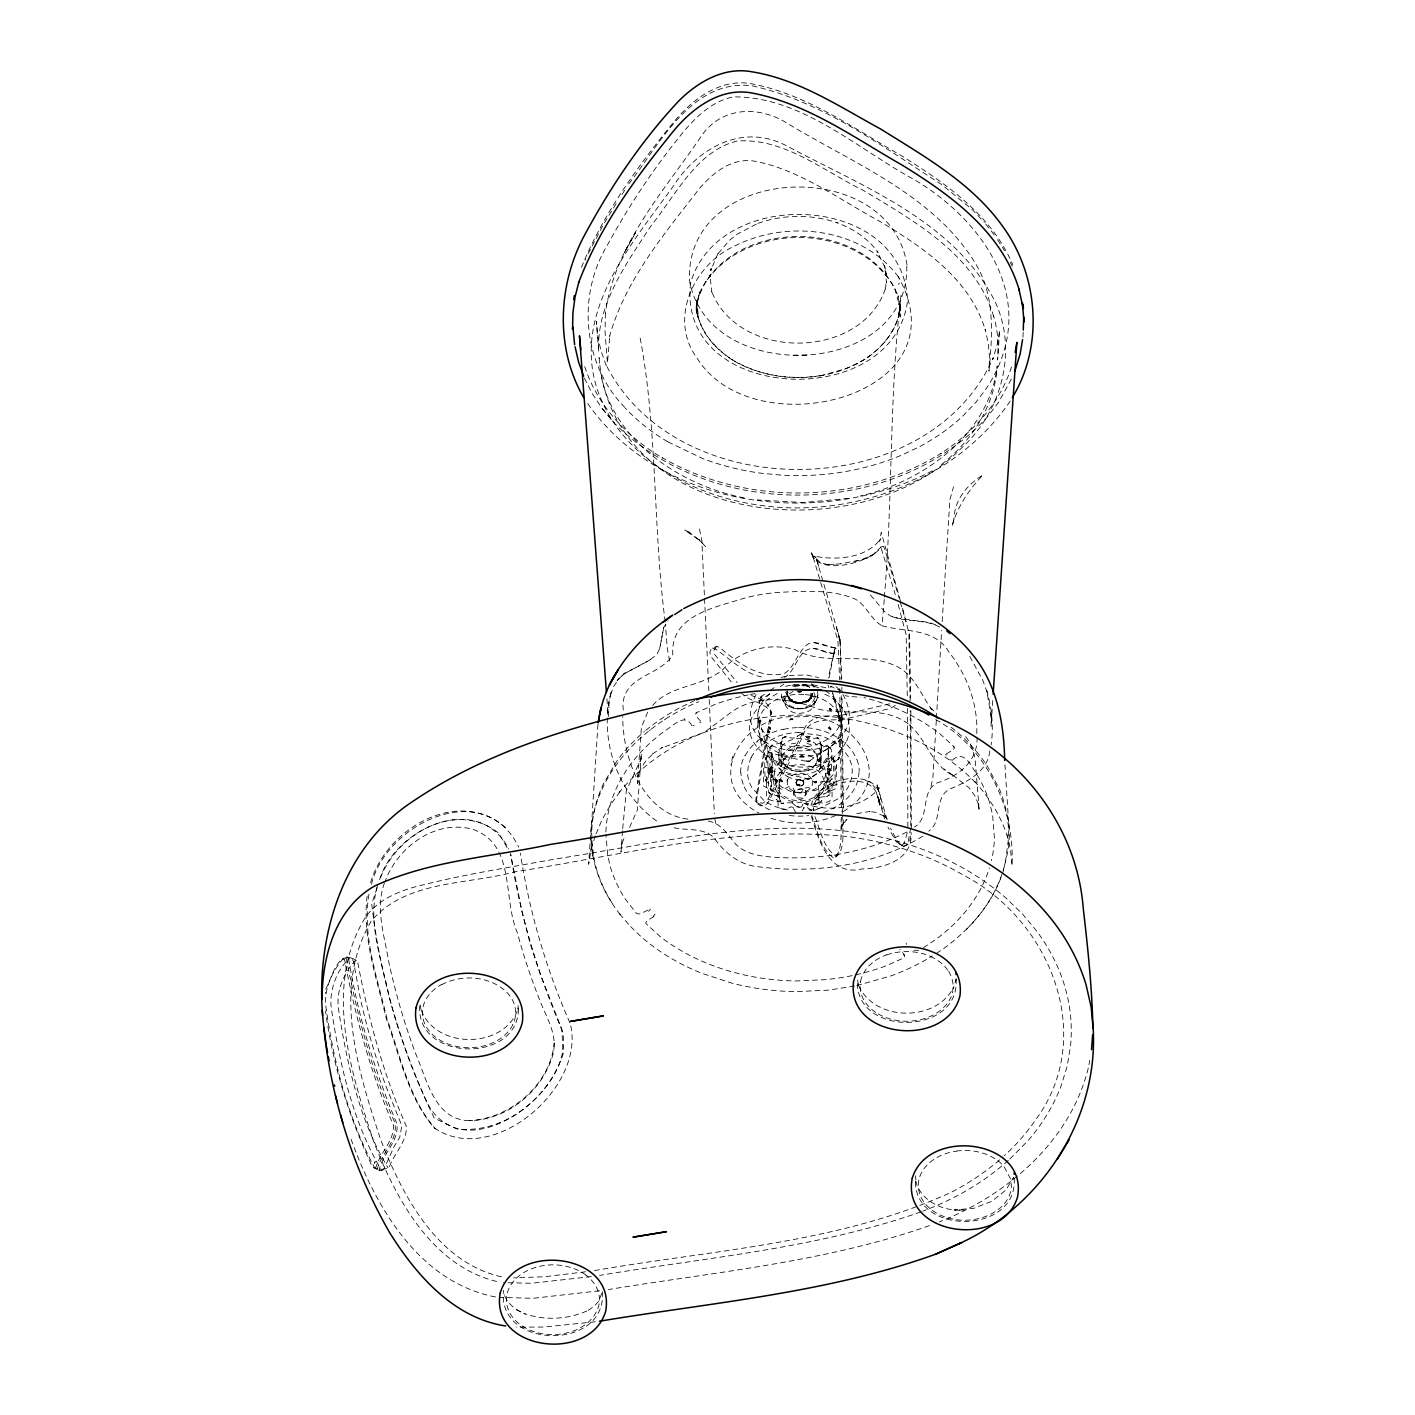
<?xml version="1.0" encoding="UTF-8"?>
<svg xmlns="http://www.w3.org/2000/svg" width="1415" height="1415" viewBox="0 0 1415 1415"><rect width="100%" height="100%" fill="white"/><g stroke="black" fill="none" stroke-linecap="round" stroke-linejoin="round"><path stroke-width="0.75" stroke-dasharray="5 3.75" d="M799.227 784.299L798.29 785.75L796.486 785.113L796.61 783.804L800.112 783.928L799.227 785.643L798.325 784.405L797.37 785.573L796.61 783.804M800.625 756.972L801.562 755.522L803.366 756.176L803.242 757.467L799.74 757.343L800.625 755.645L801.527 756.866L802.482 755.698L803.242 757.467M554.185 1044.075L554.202 1042.908C550.453 1084.509 510.214 1118.911 469.249 1120.627C507.366 1120.238 543.165 1090.54 553.035 1054.087C558.023 1034.347 545.889 1016.695 539.292 999.008C530.731 977.376 523.391 955.249 517.377 932.768C502.626 899.02 515.891 845.233 473.83 829.685C436.474 818.348 397.845 846.648 385.234 881.138M778.904 796.539L768.769 792.807L768.31 773.05L771.423 766.435L771.617 786.174L765.037 780.213L764.666 760.403L766.152 757.29L772.201 753.045L772.272 773.085L769.937 767.018L769.972 747.138L771.387 745.316L773.085 744.768L771.193 746.979L771.387 745.316L781.522 742.68C781.115 730.741 793.284 742.557 797.954 735.871L796.981 736.844M771.281 769.159L770.804 767.496L773.156 767.691L771.281 769.159L770.45 768.168L771.6 768.522L771.476 766.983L772.236 768.027M828.571 772.112L829.049 773.775L826.696 773.563L828.571 772.112L829.402 773.103L828.253 772.749L828.376 774.288L827.616 773.244M829.013 786.386L827.121 788.544L827.421 768.31L829.915 774.27L830.004 793.249L826.767 796.504L829.473 794.77C826.82 798.573 820.063 794.841 817.746 799.457L819.515 797.529L818.33 798.591C818.754 810.547 806.585 798.714 801.898 805.4L802.871 804.428C800.218 813.024 788.774 799.316 793.497 803.472M842.544 813.572L841.253 695.809M841.394 817.251C839.926 830.375 843.676 846.683 835.221 857.738L833.417 857.844C820.187 848.346 817.357 829.844 811.732 815.429M843.411 819.763C841.5 831.507 846.329 848.788 835.646 857.03L836.796 856.446M895.306 705.413L889.929 708.597L842.243 719.669C826.413 720.27 807.541 717.706 802.411 737.374L767.974 802.712L765.002 805.666L760.651 805.825L757.078 803.773L756.424 799.988L768.84 729.415C774.518 710.949 771.21 701.716 751.418 695.543M756.388 802.093L755.981 797.229L771.37 709.499M814.492 781.77L814.881 783.043L815.358 781.593L816.543 782.389L816.579 780.496L813.466 781.699L815.801 782.849L816.579 780.496M783.256 760.775L784.051 758.422L786.386 759.554L783.256 760.775L783.309 758.882L784.494 759.678L784.971 758.228L785.36 759.501M842.491 815.305L841.129 830.41L842.456 824.485L841.589 827.598L844.03 822.15L843.004 824.096L846.895 819.426L845.692 820.346M878.432 799.917L879.104 802.376L878.52 797.759L884.605 818.878M802.942 780.691L802.181 780.231L803.791 781.186L799.864 780.036L796.822 780.779C803.313 775.685 807.134 787.854 798.485 785.679L798.325 784.405M801.527 756.866L801.562 755.522M813.501 808.761L813.625 810.636C812.033 782.99 873.055 767.195 878.043 798.06M900.082 308.311L898.808 315.775L900.382 300.794L900.418 310.752L898.083 295.841L898.454 297.026C868.332 217.645 734.509 216.477 699.735 292.799M935.739 719.545C987.511 748.906 1014.838 807.505 1012.026 865.838L1010.611 850.291L1007.179 834.903L1008.117 838.724C1001.643 817.446 989.846 798.095 974.882 781.717L976.704 783.875C940.568 745.705 889.611 724.568 838.175 717.511L839.183 715.088L839.201 721.615L839.413 717.936L832.303 693.615M1023.187 332.242L1022.939 337.584M884.216 599.482L882.129 625.784C905.122 632.434 934.696 627.712 948.881 651.944C966.958 675.114 978.136 704.104 976.739 733.731C980.029 759.731 959.388 776.11 937.013 782.919C919.679 791.922 930.929 817.003 914.461 827.05M884.322 597.272C893.077 496.789 888.991 394.891 901.107 294.798M797.37 785.573L797.441 784.246M936.306 720.43L932.91 777.525L930.716 787.819M936.429 718.236L941.647 630.418M942.178 621.627L949.889 499.69L953.515 486.848M802.411 757.025L802.482 755.698M843.128 811.609C900.736 777.985 852.767 710.242 798.608 716.839C743.494 711.975 699.983 781.911 758.847 812.953M777.26 693.562C696.481 737.657 814.899 805.047 846.86 740.416M907.864 826.979L907.457 708.349M910.765 825.776L910.252 710.949M911.348 828.553L910.871 710.578M992.711 700.549L991.119 726.638L991.066 713.779L991.314 717.829L986.786 690.679C991.933 708.207 993.701 726.779 991.137 744.909M518.173 1005.534L517.908 1009.196L518.368 1007.71C505.863 1049.753 434.281 1050.125 420.644 1008.488L421.104 1009.992L420.078 1004.066M622.547 830.764L621.008 852.201L621.875 843.358L621.256 845.516L624.528 837.008M622.706 828.606L626.332 790.667L641.473 758.033L640.517 761.978L641.331 753.452L637.369 809.999L629.003 828.695M813.537 804.64L817.145 803.366M623.272 710.1C619.399 675.627 659.868 676.901 672.832 654.738C669.879 614.764 716.061 607.406 745.033 597.944A150.397 115.216 0.3 0 1 778.71 592.372C803.968 591.275 830.817 588.976 854.713 598.828C866.599 604.913 870.473 619.399 882.129 625.784M802.659 684.382L807.753 686.611L802.659 684.382L807.841 686.275L805.383 685.108M782.707 737.905L786.316 736.631M597.944 724.392L590.922 834.514M910.623 827.987L908.112 842.35L906.785 844.843L903.407 846.241L896.403 841.907L887.966 827.174M798.485 785.679L795.884 782.884L798.325 780.019L802.8 780.62L803.773 783.928C801.474 788.916 792.188 783.698 797.635 780.302M811.52 816.72C818.489 840.227 829.491 877.017 861.947 868.934C883.986 868.562 913.683 859.489 911.03 832.179M367.139 896.137C362.028 937.544 376.815 978.49 386.189 1018.322C399.631 1055.537 407.891 1097.615 434.44 1127.967C492.172 1167.888 585.385 1088.188 570.51 1024.796M769.795 793.09L768.946 792.771L771.511 794.682L768.946 792.771L770.043 793.762M830.057 748.164L830.906 748.5L828.341 746.589L829.968 748.942L830.906 748.5L828.341 746.589L821.337 745.104L818.577 737.905L808.531 738.789L801.491 733.837L797.865 735.942M830.127 771.104L830.729 769.495L829.19 768.54L828.429 769.53L830.127 771.104L830.127 768.946L828.429 769.53M839.201 721.615L840.262 719.085M807.452 761.341L808.761 760.722L808.602 761.73L806.426 760.722L808.602 761.73M813.89 692.536C817.64 700.425 814.103 710.772 804.958 712.523A24.939 18.713 -0.2 0 1 800.943 713.195C789.146 715.212 779.7 702.406 785.75 691.917M784.352 700.761L786.457 695.809L793.09 691.263M815.005 697.737L811.697 703.909L804.94 707.677A24.939 18.713 -0.2 0 1 800.925 708.349C793.514 708.897 783.928 704.564 784.335 695.932M601.782 1293.257L598.846 1300.969L594.176 1306.257L587.933 1310.573L588.87 1310.06C568.918 1319.523 545.04 1320.938 524.204 1313.544L524.947 1313.916C515.732 1310.113 506.941 1303.569 503.917 1293.664L504.377 1295.167M771.423 771.741L769.725 772.342L768.876 771.087L771.423 771.741L769.725 772.342L760.138 740.098L759.165 721.438L760.297 719.846L760.085 723.525L768.292 751.648C767.018 750.675 772.608 755.787 768.115 751.047M829.119 677.714L834.797 648.99L835.894 648.247C836.07 661.176 819.48 647.009 813.201 648.459C797.618 648.565 796.539 670.94 784.547 677.343M812.511 693.332C811.98 708.384 783.645 706.262 787.147 691.068C785.926 700.089 797.229 704.352 804.481 701.858A11.338 8.508 -0.2 0 0 810.972 694.234M787.465 690.909C783.662 705.095 811.856 707.624 812.192 693.12L809.716 699.682M787.536 692.041L787.483 696.198L789.853 699.965A12.381 9.286 -0.2 0 0 796.769 703.273L802.323 703.308L807.346 701.522A12.381 9.286 -0.2 0 0 811.785 696.322L812.122 694.234M1088.984 1064.681L1089.709 1060.401M907.263 832.728L904.079 843.676L900.736 845.038M909.757 840.988L910.606 836.088M833.824 654.544L834.797 648.99L828.182 678.103M783.662 803.649C775.615 803.313 789.676 802.5 792.471 802.871M650.44 659.62L623.573 674.124L648.671 660.717L656.631 654.791L659.673 648.742L663.723 627.499L668.039 620.831M769.866 733.112L768.628 730.547L767.956 732.033L769.866 733.112L770.361 731.502L767.496 731.148L768.734 732.687L770.255 732.316L769.353 731.131M817.216 737.622L819.144 739.037L816.19 737.622M829.632 708.349L831.56 709.428L830.145 710.33L830.764 708.774L831.472 710.984L829.243 709.145L830.764 708.774M786.793 693.209C788.102 698.462 790.985 701.964 796.698 703.467M820.735 749.154L821.814 743.724L820.806 768.663L820.735 749.154L823.689 751.577M608.344 716.521L609.211 700.92L608.344 704.865L611.386 690.98C598.05 738.807 617.683 795.495 659.39 822.84M989.828 750.976C987.334 772.148 967.188 781.841 949.748 789.075C933.44 797.547 943.239 820.948 928.718 831.206M769.813 693.757L760.226 700.107L759.165 702.636L761.907 696.145L760.492 697.277L760.226 698.922L761.217 696.587L764.967 694.004M769.53 728.23L770.361 729.45L768.363 726.815L771.14 727.77L769.53 728.23L770.061 727.363L770.556 728.619M732.439 757.732L732.669 756.724L730.847 764.436M325.45 993.507L325.751 992.251M663.723 627.499L659.673 648.742M368.961 894.121C361.904 936.323 377.664 978.526 387.144 1019.278C400.569 1056.51 408.9 1098.553 435.396 1128.94M829.438 728.46L830.747 728.318L828.96 727.31L829.438 728.46L830.216 726.903L829.19 726.532L828.323 728.035L830.693 729.999L830.216 726.903L831.189 729.132M1013.105 1179.066L1013.511 1177.457L1005.817 1190.157L991.897 1201.229L974.086 1208.233L954.081 1209.984L964.093 1209.984C944.336 1211.788 921.377 1201.954 915.77 1181.525L916.23 1183.011L915.417 1175.777M377.416 885.613C366.768 922.987 382.28 961.457 389.479 998.106C399.101 1034.259 411.8 1069.599 427.507 1103.558C460.087 1162.847 541.008 1110.81 558.713 1065.212A81.416 61.181 -30.1 0 0 562.586 1031.5M833.948 653.642L813.201 648.459M384.473 882.889C374.887 908.571 384.597 935.722 388.683 961.51A1172.327 885.472 -26.9 0 0 400.357 1007.781A1172.858 890.743 -27 0 0 415.426 1053.061C426.923 1079.061 434.334 1120.875 470.417 1120.68M780.779 766.329L782.194 764.737L780.779 766.329L780.426 765.427L781.593 765.621M759.165 702.636L760.969 699.346L759.943 700.761M838.529 742.114L840.333 738.842M818.277 798.52L817.782 800.236L818.684 798.272M1002.563 873.709L1008.347 849.46L1009.461 836.07L1004.968 764.808M595.202 835.858L590.444 851.989L591.346 848.08L588.658 864.247L590.798 831.295C595.963 770.91 644.922 723.773 698.692 701.752M756.141 694.482C717.582 772.643 887.346 767.584 841.271 691.705M846.665 741.053C855.279 721.668 841.766 699.611 822.593 693.456M955.585 981.073L956.027 979.551L953.25 988.731L953.692 987.281C935.863 1022.62 874.046 1021.665 858.357 984.946L858.817 986.396L857.366 979.215M697.453 300.175L700.054 291.72L697.807 299.043L696.251 314.006L696.215 304.048L698.532 318.959L696.498 310.133L696.428 298.795L698.674 318.693C693.633 306.029 699.947 292.427 706.014 281.302L705.607 282.045C748.004 220.935 857.596 222.42 894.669 288.324L899.94 307.037L900.188 317.048L900.152 305.569L898.667 315.51L900.135 313.352M1011.477 366.945C1000.016 403.47 972.494 432.902 940.904 453.472L941.293 453.242C858.233 504.784 746.749 506.128 662.008 457.682L662.379 457.912C626.65 436.74 595.98 404.389 583.9 363.973M1088.276 1068.13C1070.164 1141.427 1007.356 1195.038 939.295 1221.888M759.094 701.681L760.226 700.107M696.286 713.248L696.64 712.134M377.151 887.7L371.721 903.955C380.211 978.384 401.772 1050.691 434.264 1118.115L456.85 1128.958C504.801 1133.981 548.914 1098.022 563.188 1053.751L561.773 1029.076L539.964 973.502L530.041 943.204L522.1 912.321L510.532 853.599M838.918 716.733L838.441 718.166L838.918 716.733L837.485 716.768L838.918 716.733L839.183 715.088L832.144 690.909M766.382 758.723L765.444 759.36L767.054 756.76L765.285 758.652L766.877 759.395L765.533 757.962L766.47 757.379M765.356 780.319L766.311 780.992L767.125 779.7L766.24 778.975L765.356 780.319L766.452 781.664M829.809 747.509L831.489 750.074L831.542 768.221L828.429 774.836L828.235 755.097L834.337 760.244L833.612 762.296L832.728 761.571L832.887 758.935L834.815 761.058L835.186 780.885L833.7 783.981L827.634 787.677M833.382 783.892L834.408 781.911L832.975 781.876L834.319 783.309L834.408 781.911L833.47 782.548M380.529 877.53C398.093 832.94 456.55 799.829 498.788 833.187L508.392 849.884M760.492 697.277L761.146 696.87M581.441 267.4C603.515 213.17 638.572 164.971 675.503 119.921C694.146 97.971 721.544 77.984 751.949 83.874C807.028 94.416 854.006 128.624 901.868 155.968C945.804 183.543 991.774 215.115 1012.715 264.676M782.566 780.709L781.204 781.699L780.62 779.294L783.574 780.709L782.106 781.964L781.717 780.461L780.514 781.204L781.062 779.983M817.286 760.562L818.648 759.572L819.232 761.96L816.26 760.545L817.746 759.307L818.135 760.792L819.338 760.067L818.79 761.27M759.731 701.398L760.262 700M839.166 719.563L838.617 720.978L839.36 720.288M585.138 260.219L585.509 259.246M610.519 694.747L613.933 686.08L618.779 678.793L625.235 672.797L617.099 680.544L618.779 678.793M768.946 769.548L771.387 770.627L768.522 768.734L770.75 770.556L809.221 779.099L839.06 758.67L839.555 740.699M1000.971 877.636C990.146 906.237 969.027 929.938 944.566 947.82A209.385 157.065 -0.2 0 1 935.916 953.728M371.438 884.287C386.383 823.141 484.461 776.534 518.739 847.125M781.204 781.699L781.717 780.461M818.135 760.792L818.648 759.572M370.624 882.624C385.817 829.402 457.806 786.139 505.297 827.527M325.786 988.997C332.543 977.181 337.389 947.378 357.517 961.139C368.059 1017.173 382.899 1073.331 406.158 1125.827C407.785 1141.534 393.635 1153.349 389.196 1167.517C382.368 1170.028 372.658 1171.16 370.376 1162.387C348.108 1114.454 332.56 1063.284 325.503 1010.876M596.051 833.877L601.941 819.993L610.555 804.764L620.99 790.26L619.151 792.542C671.099 729.114 759.36 707.323 838.175 717.511M838.317 759.36L839.626 757.273L837.556 759.66M379.662 879.599C394.98 828.235 478.27 790.472 508.799 849M770.468 760.403L771.812 757.273L767.814 752.674L767.885 772.166L774.341 779.63M821.018 767.673L821.408 766.788L823.141 768.734L821.018 767.673L822.38 767.39L821.974 768.292M1011.371 379.043L998.795 402.019L987.334 416.983C893.396 519.234 711.745 521.003 614.198 422.926L602.029 408.334L592.213 393.512L584.36 378.053M751.17 757.591L748.394 765.002L747.58 772.678A52.39 39.302 -0.2 0 0 751.896 787.624L763.622 800.2A52.39 39.302 -0.2 0 0 780.797 808.443M588.092 253.816L603.038 225.18L617.365 201.602M795.884 782.884L797.034 780.709M802.906 784.936L804.056 782.76M769.282 726.726L768.787 727.628L770.061 727.363M650.493 909.12L648.601 911.366M839.307 756.99L838.334 758.918L838.617 757.131L839.378 757.874M789.322 700.991L790.136 699.611L792.559 700.443L789.322 700.991L790.136 699.611L790.313 700.496L792.524 699.558M1010.222 401.117C956.841 479.437 854.766 518.155 761.995 505.562C692.236 496.612 617.824 456.514 596.051 385.534C574.101 310.31 631.408 243.928 672.426 187.47C697.117 147.832 743.3 121.814 788.19 146.682C862.973 186.585 955.567 221.766 995.382 302.297C1018.269 352.07 1000.83 412.844 960.926 448.608C859.1 552.469 611.422 526.221 599.129 357.517L599.571 363.231M772.289 776.534L772.307 774.925L771.476 777.295L772.82 775.668M815.924 763.693L815.447 764.471A16.414 12.311 -0.2 0 1 814.598 765.586L812.864 767.284A19.704 14.787 -0.2 0 1 811.662 768.203A15.76 11.815 -0.2 0 1 811.22 768.487A19.562 14.681 -0.2 0 1 809.858 769.282L808.902 769.742A15.795 11.851 -0.2 0 1 807.399 770.361L804.728 771.122A17.652 13.248 -0.2 0 1 802.5 771.493L799.652 771.653A15.795 11.851 -0.2 0 1 797.936 771.564L796.804 771.44A19.562 14.681 -0.2 0 1 795.142 771.157A15.76 11.815 -0.2 0 1 794.593 771.034A19.704 14.769 -0.2 0 1 792.984 770.591L790.454 769.583A16.432 12.328 -0.2 0 1 789.057 768.84L788.19 768.292A19.633 14.734 -0.2 0 1 786.97 767.39A15.777 11.833 -0.2 0 1 786.599 767.072A19.881 14.911 -0.2 0 1 785.537 766.046L784.918 765.32A15.972 11.974 -0.2 0 1 784.105 764.206L783.114 762.19A17.493 13.124 -0.2 0 1 782.619 760.527L782.407 758.387A15.972 11.974 -0.2 0 1 782.53 757.113L782.69 756.264A19.881 14.911 -0.2 0 1 783.061 755.009A15.777 11.833 -0.2 0 1 783.238 754.584A19.633 14.734 -0.2 0 1 783.839 753.381L784.317 752.603A16.432 12.328 -0.2 0 1 785.184 751.489L786.899 749.791A19.704 14.769 -0.2 0 1 788.12 748.871A15.76 11.815 -0.2 0 1 788.544 748.588A19.562 14.681 -0.2 0 1 789.906 747.792L790.861 747.332A15.795 11.851 -0.2 0 1 792.365 746.713L794.505 746.094M801.438 733.925L803.154 734.526L799.652 734.42L801.491 733.837M827.616 788.031L828.164 787.165L827.121 788.544M789.552 720.235L791.551 718.59L793.001 719.651L789.552 720.235L790.472 718.767L790.596 719.704L792.718 718.714M621.963 194.509L626.544 187.399M802.093 810.883L804.286 807.629L803.437 807.947L806.851 807.381L811.449 810.105M647.61 712.205L641.402 727.398L637.422 783.486L638.271 774.695L637.687 776.605L640.995 768.044L646.46 760.085L653.818 753.028L652.616 753.877L662.786 747.191L661.619 747.951L704.458 732.28L729.769 713.319C755.486 693.739 790.118 697.878 818.383 709.074C848.186 716.768 882.429 703.821 908.925 724.392L908.023 723.79C926.683 738.365 931.105 765.621 954.046 776.004L944 768.964M628.844 183.862C659.726 144.1 691.864 78.568 752.002 85.802C822.327 101.349 882.182 146.47 941.877 184.675L972.3 209.615L984.362 222.314M815.942 798.255L818.631 794.416M697.206 316.589L698.285 317.473C703.609 336.452 718.254 351.451 734.792 361.426L734.102 361.02C774.854 384.119 828.836 383.324 867.996 357.093L867.254 357.535C882.235 347.153 894.581 332.207 899.056 314.272C894.722 333.339 880.837 348.886 864.813 359.357L856.783 363.832M655.11 914.108L653.235 916.354M810.052 736.72L806.868 737.233L806.621 736.189L809.981 735.623L810.052 736.72L806.868 737.233M814.562 804.711L816.667 803.419M783.185 737.834L785.29 736.561M769.725 772.342L770.538 771.352M829.314 769.919L830.127 768.946M871.658 556.148L881.191 546.898L880.378 547.711C870.738 562.586 819.232 576.223 811.945 553.866L813.13 556.926L811.149 552.77L815.889 557.651L813.413 555.936C835.292 560.658 867.13 558.677 880.767 538.372L879.582 541.414L881.244 532.447L900.718 601.906M801.686 691.457L799.616 692.413L797.582 691.44M809.734 699.965L807.576 701.663L810.901 697.188L807.576 700.85L809.645 699.328M898.295 284.327L899.356 283.071M769.123 771.776L769.972 770.821M829.88 770.45L830.729 769.495M820.187 375.877L845.816 368.696L857.419 363.443M652.704 705.378C671.984 683.286 706.28 687.672 726.178 666.111C744.149 648.724 771.263 642.746 795.124 649.697C826.413 666.766 862.726 651.36 894.298 665.315C913.984 673.186 920.351 694.323 932.078 709.87M828.925 759.165L833.47 754.867L833.541 774.359L823.176 784.812L828.995 778.657L828.925 759.165L829.862 762.384M762.154 739.001L761.093 741.531L761.111 737.816L760.403 738.488L762.154 739.001L760.403 738.488L761.358 739.744L760.386 740.876M874.7 553.743L861.47 559.88L840.651 563.771M941.47 464.491C972.017 440.808 995.081 405.221 997.204 365.937C989.899 433.344 924.013 481.471 860.072 496.081M1008.294 1160.353C983.496 1182.745 953.905 1199.478 922.704 1211.205M1009.886 1158.991L1028.493 1140.136A270.654 203.017 -0.2 0 0 1061.126 1085.836L1067.105 1066.415L1070.465 1046.622A274.086 205.6 -0.2 0 0 1064.964 986.962A274.086 205.6 -0.2 0 0 1036.717 931.088L1022.656 914.196L1006.401 898.454A270.654 203.017 -0.2 0 0 946.529 859.471C822.681 800.713 683.604 839.148 555.458 859.011C508.781 867.501 461.768 874.771 415.815 886.692C396.2 892.016 376.178 901.019 364.646 918.583C323.611 986.892 350.584 1071.792 373.702 1141.551C396.342 1200.132 433.185 1267.999 499.937 1282.22M838.918 854.483L835.558 855.845C822.858 847.072 820.329 829.438 814.686 815.995M343.58 958.132C332.065 971.486 323.416 989.704 326.051 1007.834C333.834 1063.319 348.568 1119.159 375.01 1168.613M759.236 722.375L760.333 721.898L759.519 720.589L760.881 720.483L759.873 722.853L759.165 721.438L761.04 721.243M810.211 778.621L806.709 779.011L808.142 779.276M649.379 730.529L650.458 729.769M664.307 719.934L665.262 719.262M767.567 750.905L769.937 752.851L808.301 761.801L840.422 739.78L838.706 741.531M777.949 750.074L781.186 747.845L780.797 742.362L781.257 767.337L781.186 747.845M770.131 690.467L775.279 686.947M780.249 686.611L783.715 684.223M884.481 342.2L885.401 341.581M923.341 947.785L934.749 940.161A193.041 144.808 -0.2 0 0 955.019 923.058A195.376 146.559 -0.2 0 0 978.119 893.466A194.456 145.869 -0.2 0 0 989.35 868.138M806.975 741.902L810.176 740.47L809.362 741.849L806.975 741.902L806.939 741.018L810.424 741.336M922.881 836.159C874.523 865.803 814.845 873.886 759.165 866.847C739.656 865.432 724.604 852.856 713.797 837.521C703.078 827.457 687.283 830.676 674.018 827.775M765.285 758.652L766.24 758.051M833.612 783.22L834.567 782.619M821.213 790.224L826.36 787.094M653.925 916.619L646.743 920.811L645.682 923.305L660.044 936.447A193.041 144.808 -0.2 0 0 682.808 951.623A195.358 146.541 -0.2 0 0 722.216 968.886A194.032 145.55 -0.2 0 0 751.011 976.35A194.881 146.187 -0.2 0 0 796.256 980.984L826.696 979.605L841.713 977.57A193.43 145.091 -0.2 0 0 884.853 966.304L904.433 957.654L904.592 955.054L899.745 949.253M835.345 647.699C825.741 647.38 813.077 637.21 805.011 646.637C796.91 654.561 794.169 667.243 784.529 673.469C759.837 679.642 737.25 662.521 719.722 647.469L716.538 646.372L711.303 648.76L709.852 652.209L710.631 656.065L733.306 684.489M716.538 646.372L713.868 650.493L714.663 654.367L737.215 682.649M946.37 753.788L953.551 749.773L954.612 747.279L940.25 734.102A193.041 144.808 -0.2 0 0 917.486 718.926A195.358 146.541 -0.2 0 0 878.096 701.645A194.032 145.55 -0.2 0 0 863.893 697.507M791.922 685.674L794.186 684.542M809.097 778.957L810.158 778.427M647.893 910.128L640.288 913.878L636.821 913.754L625.306 899.073A193.395 145.073 -0.2 0 1 610.36 866.741L607.689 855.474L605.956 834.549M906.856 831.985C865.962 852.608 819.285 860.355 773.775 857.207C758.935 856.181 741.991 853.599 732.687 840.581C726.266 831.896 718.873 822.363 707.359 820.983M694.818 700.496L681.022 707.129A209.632 157.242 -0.2 0 0 644.373 731.59M932.255 470.859C821.142 528.839 661.495 509.948 587.101 402.674M952.401 760.262C962.872 749.773 970.177 763.587 974.988 771.458A193.395 145.073 -0.2 0 1 989.934 803.808L992.623 815.075L994.409 837.892A194.456 145.869 -0.2 0 1 991.402 860.656M441.622 984.699C462.051 973.944 489.608 975.837 506.641 992.11A46.483 34.862 -0.2 0 1 512.831 1024.655M700.885 722.322L699.558 722.163M814.315 810.317L819.09 808.46L819.02 788.951L814.244 790.826L808.496 787.412L804.215 788.12L800.908 793.037L795.548 792.842L792.842 787.748L788.668 786.758L782.53 789.765L778.002 787.589L778.073 807.098L782.601 809.256L786.121 809.256L791.003 806.851L794.346 807.647L792.913 807.24L795.601 812.351M835.699 815.5C814.669 824.768 789.995 825.493 768.522 817.339M920.705 1211.965C817.392 1248.348 707.164 1257.404 599.659 1275.41M929.496 1225.62C826.148 1261.968 716.114 1271.837 608.503 1289.543M918.742 950.402L913.86 950.19M694.217 725.789L692.926 725.647M881.687 546.261L883.597 546.544L885.295 550.771L899.109 598.05M771.193 746.218L771.529 745.581M828.659 795.053L828.323 795.69M889.717 703.803L839.997 715.601C823.335 716.061 807.558 715 802.004 734.544L767.531 799.97L762.561 803.331L758.069 802.252L755.946 799.334M793.072 686.417L794.399 685.974A24.939 18.713 -0.2 0 1 798.414 685.32L804.286 685.904M867.254 558.218L854.978 561.454M808.301 761.801L810.247 761.04M886.692 954.895C900.86 950.049 916.708 950.456 930.486 956.328M856.765 813.643L869.995 811.449L868.668 811.449L875.248 812.228L884.923 816.526L883.084 814.792L887.17 819.179L885.029 816.349M794.841 686.505L799.758 685.691A11.338 8.508 -0.2 0 1 802.27 685.904M802.34 702.247L807.381 700.443L799.546 702.919L791.48 701.115L796.663 703.308M794.346 685.727L802.535 685.072A12.381 9.286 -0.2 0 1 805.188 685.868M342.094 959.175L344.499 959.299C355.112 1015.687 370.235 1072.057 393.37 1124.943C394.484 1140.95 379.751 1152.907 375.753 1167.729L373.666 1167.463M781.027 677.431L787.147 675.981M381.696 1170.612L383.819 1169.285L394.378 1146.079L399.702 1137.465L401.471 1127.914L400.357 1122.06L385.888 1086.083A1181.101 885.949 -0.2 0 1 360.454 999.008L353.555 961.793L351.893 958.185L346.675 956.858L348.992 958.857L348.426 957.743C357.73 1014.714 374.409 1070.43 396.854 1123.563C399.348 1141.251 382.528 1153.667 379.114 1170.187L379.857 1169.25L377.681 1170.612L381.696 1170.612C352.653 1122.13 339.229 1062.4 331.057 1006.366C329.642 988.749 337.301 968.461 350.619 957.654M376.231 1169.144L377.327 1168.896C381.449 1152.977 399.207 1139.429 394.52 1121.847C371.066 1069.846 357.181 1013.83 346.215 958.362L344.995 957.849M770.503 769.99L768.876 771.087L769.813 769.389L770.273 770.202M830.145 710.33L829.243 709.145L832.002 710.312M854.642 986.007L828.624 990.129L795.955 991.632A209.385 157.065 -0.2 0 1 731.767 983.107L701.805 973.29A207.669 155.774 -0.2 0 1 649.821 943.84A209.615 157.242 -0.2 0 1 629.074 924.897L628.437 924.26M856.623 985.618L891.061 975.872A209.385 157.065 -0.2 0 0 932.326 955.992M770.344 752.868L768.027 751.772M947.077 755.026L945.185 754.743M791.303 743.901L795.584 743.193M356.297 960.608L354.97 960.82C343.58 973.626 335.992 991.42 338.468 1008.877C346.852 1063.249 359.463 1120.839 388.046 1167.782M594.406 1270.564C714.204 1249.763 839.254 1243.361 951.145 1192.367A262.659 197.021 -0.2 0 0 990.341 1167.41A259.175 194.403 -0.2 0 0 1002.899 1156.957M585.668 1271.767L544.828 1276.719L513.698 1277.887M591.364 1276.578L531.615 1283.264L503.599 1282.627M599.589 1290.798L533.048 1298.298L499.3 1297.378M595.273 1321.787L543.608 1327.058L516.546 1327.129M848.487 498.451L802.871 502.537L757.096 499.902M907.033 264.923C889.434 154.005 684.559 163.574 689.512 280.63C708.685 387.427 912.763 377.947 906.661 263.066M820.417 375.629C790.118 380.405 757.874 375.47 731.555 359.269L732.28 359.693C716.786 349.788 703.697 335.32 698.285 317.473M840.793 563.807L827.97 564.656L834.089 564.497M789.199 675.503L806.249 674.955L818.595 677.573M838.246 716.061L839.254 715.955L838.6 715.229M832.728 761.571L834.249 761.641L833.4 759.607M951.694 760.014L949.801 759.731M793.161 355.289L807.417 355.059M798.927 732.581L819.037 735.252A52.39 39.302 -0.2 0 1 836.23 743.459L842.898 749.331L847.921 756.052A52.39 39.302 -0.2 0 1 852.29 770.98L851.476 778.692L848.682 786.103A52.39 39.302 -0.2 0 1 837.662 799.033L820.895 807.806A52.39 39.302 -0.2 0 1 811.096 810.211M766.311 780.992L765.603 779.63L767.125 779.7M781.275 803.384L782.637 803.649M852.007 696.64L860.78 697.259M835.894 648.247L814.527 642.764M778.515 796.167L781.133 802.924M712.488 648.088L715.672 649.167C731.272 659.708 745.493 675.043 765.126 677.537M807.045 761.659L809.433 761.606M828.217 564.691L820.346 562.746L816.225 558.483L813.236 557.404L813.961 558.713L812.811 556.732L813.307 557.598M687.955 819.161C642.162 813.377 622.565 756.901 622.741 716.468M901.355 845.48L902.788 845.71L898.684 844.012M845.038 695.667L848.646 696.304M501.476 1276.808C437.377 1262.339 402.851 1196.259 380.812 1140.03C358.207 1071.562 331.393 988.36 371.208 921.13C405.751 879.935 467.074 884.976 515.113 871.782C625.023 854.748 735.269 825.087 847.231 836.53A262.659 197.021 -0.2 0 1 896.721 846.789A259.175 194.403 -0.2 0 1 963.615 875.266C1050.178 920.015 1097.598 1036.717 1035.196 1120.415A259.175 194.403 -0.2 0 1 1004.402 1155.613M495.48 1296.936C418.433 1282.202 374.568 1205.368 350.389 1137.271M787.359 809.999L780.832 808.443M812.511 684.63L827.527 688.203M806.975 743.565L811.149 744.573M744.202 497.921C679.341 485.186 611.368 439.552 600.526 372.163M791.551 700.761L794.116 701.504L793.992 702.742M870.366 594.954L884.446 611.475L890.583 616.02L898.896 618.426L929.107 622.423L938.304 625.819M799.899 779.753L802.8 780.62M797.14 785.024L800.041 785.891M865.715 780.567L870.561 782.035M776.782 795.478L777.949 795.92M809.274 755.575L817.693 759.607A25.576 19.173 -0.2 0 1 823.778 780.461L818.383 786.775A25.576 19.173 -0.2 0 1 790.596 791.374L782.177 787.341A25.576 19.173 -0.2 0 1 776.145 766.523L781.487 760.191A25.576 19.173 -0.2 0 1 809.327 755.61M837.645 689.476L840.793 690.679M821.903 745.351L823.052 745.793M939.719 627.057C924.508 618.779 906.219 622.635 890.583 616.02M780.585 802.871L781.788 803.402M805.188 684.612L809.787 687.301M516.457 1309.706L524.947 1313.916M667.968 441.887L702.707 458.531A211.224 158.445 -0.2 0 0 761.252 473.229L781.734 475.157A211.896 158.94 -0.2 0 0 843.375 471.92A211.896 158.94 -0.2 0 0 901.107 455.365L918.618 447.14A211.224 158.445 -0.2 0 0 963.58 415.285L975.572 402.656L985.831 389.196A211.224 158.445 -0.2 0 0 1005.534 345.242C1022.904 275.412 970.319 212.338 913.524 179.227C856.783 148.31 801.651 96.645 733.837 96.857C714.15 100.323 698.568 114.509 685.833 129.066C655.746 165.148 629.569 204.468 607.07 245.679C576.489 296.602 583.228 365.919 625.607 408.228M805.347 684.595L809.522 687.248M831.065 686.24L834.302 688.061M713.372 344.323L714.274 344.906M833.541 760.279L834.496 760.952M952.684 775.049L969.098 787.854L974.793 795.637L978.437 804.162L977.836 802.146L979.268 811.007L975.731 766.771C975.147 755.203 972.017 743.406 964.004 734.686M765.603 779.63L766.541 780.319M833.311 760.952L834.249 761.641M811.184 683.693L816.207 688.504M741 692.342C748.96 702.353 765.886 701.858 771.387 713.372M810.547 693.509L813.908 697.383L815.022 702.583M900.736 844.684L896.473 839.643L890.53 828.182M930.203 707.677L934.837 711.674M691.917 725.683C684.931 712.276 673.151 725.983 665.563 730.388A193.041 144.808 -0.2 0 0 645.293 747.491A195.376 146.559 -0.2 0 0 622.175 777.083A194.439 145.851 -0.2 0 0 605.903 832.639M836.07 686.611L839.962 690.432M767.885 772.166L777.543 783.291M700.567 721.137L695.72 715.53L695.879 712.93L715.442 704.246A193.43 145.091 -0.2 0 1 748.022 694.96M619.611 913.895L629.074 924.897M602.525 408.935L614.198 422.926M898.348 276.827C861.647 227.532 787.271 219.201 734.597 246.051C693.792 264.464 667.933 319.259 697.224 358.331C753.541 448.873 965.455 397.12 898.348 276.827L899.197 278.295M873.002 785.396L875.407 788.403M770.804 767.496L771.6 768.522M828.253 772.749L829.049 773.775M985.724 224.03L995.205 236.093M620.248 914.568C602.631 892.529 591.382 864.954 590.992 836.583M829.19 726.532L830.004 727.699M813.236 557.404L837.91 640.535L839.643 679.854M997.557 239.772L1004.579 250.773M969.806 656.401L982.894 680.58L987.67 693.828M881.315 548.56L895.288 594.654M1010.328 262.341L1012.256 266.197M885.719 817.322L876.557 793.019L879.706 804.675M948.704 971.274L951.817 977.694L953.179 984.469L952.755 991.296A46.571 34.933 -0.2 0 1 918.176 1020.162A46.412 34.809 -0.2 0 1 875.673 1012.344M783.309 758.882L783.786 760.12M816.066 781.151L816.543 782.389M818.631 566.425L816.543 559.173L817.994 563.824M993.737 316.659C975.2 254.665 914.727 221.359 863.026 190.194C822.345 170.366 784.547 138.069 737.551 140.952C697.082 150.432 676.034 194.775 651.342 225.286C626.155 263.862 596.316 304.809 598.669 351.468L596.369 321.47L597.767 336.328L601.039 351.026L606.221 365.406L605.779 364.274C676.865 506.605 927.709 504.447 993.171 358.119L992.729 359.269L997.186 344.765L999.698 330.013L997.61 359.905C998.813 343.88 997.787 330.491 993.595 316.005M887.134 819.816L877.052 784.865L878.68 791.905L878.22 787.677L877.954 790.967L879.228 787.731C863.486 808.319 828.341 812.882 805.1 803.561L807.983 805.56L806.32 802.853L809.522 810.6M828.023 685.125L828.978 687.832M784.051 758.422L784.494 759.678M815.358 781.593L815.801 782.849M816.526 559.296L838.158 632.947M562.551 1031.517C538.425 974.829 519.977 915.629 510.78 854.589M569.874 1022.815C546.031 968.709 529.334 911.561 520.313 853.121M640.164 338.061C657.78 431.186 652.828 528.184 665.245 622.211M906.078 943.062L906.52 944.477M903.654 954.329L904.008 955.532M953.321 746.218L953.675 747.421M879.334 803.437L879.847 805.188M902.575 608.291L909.527 635.14L910.676 697.931M900.241 601.923L906.06 621.857M898.136 604.382L906.166 634.751L907.28 695.932M836.3 626.916L840.457 644.037L839.714 639.049L840.05 641.172M838.122 632.753L839.166 636.538M699.452 528.962L701.858 540.795L708.844 690.697M839.13 636.361L839.997 639.81M669.631 661.017L667.296 648.512L665.404 624.386M714.876 819.161L715.795 823.442M839.962 639.633L841.713 678.811M886.674 276.137L884.941 267.523L877.07 251.18L878.114 252.578C867.996 238.286 852.767 228.416 836.442 222.562L837.273 222.827C810.866 213.647 780.178 214.638 756.034 224.118L756.919 223.818L737.639 233.917L729.486 240.285L716.821 255.142L717.865 253.727L710.843 270.3L711.197 268.355L709.906 276.969L709.906 274.988L711.851 292.251L711.338 290.57C737.816 361.674 862.124 360.454 885.737 287.793L885.224 289.491L886.497 280.86L886.515 282.841L884.552 265.596L886.674 276.137L886.285 274.156M880.784 799.334C878.167 762.437 808.283 779.435 810.883 810.919M817.233 756.972L817.357 758.688A15.972 11.974 -0.2 0 1 817.251 759.979L817.074 760.81A19.881 14.911 -0.2 0 1 816.703 762.066A15.777 11.833 -0.2 0 1 816.526 762.49M817.534 691.404C821.761 712.789 781.717 715.283 781.363 694.27M592.885 856.075L591.152 842.739L591.275 843.8M808.124 741.142L808.23 742.044M808.956 736.136L809.079 737.197M684.453 718.519L684.524 719.404M840.192 642.233L841.041 680.12M908.908 634.61L910.146 702.831M606.911 698.727L608.185 715.778M709.233 699.488L714.327 813.749M591.877 838.582L591.718 832.444A209.385 157.047 -0.2 0 1 603.215 784.281L616.356 761.783A207.687 155.792 -0.2 0 1 644.373 731.59M591.93 840.634L593.646 856.942A207.81 155.88 -0.2 0 0 612.553 903.743M841.837 687.389L841.943 693.916M841.996 698.249L843.446 811.591M839.767 688.521L841.377 811.255M820.311 760.81L820.311 761.978L820.24 742.645M779.541 780.479L779.541 779.311L779.612 798.626M1014.201 1178.164C1018.393 1235.118 912.693 1236.126 915.434 1179.279M956.027 978.543C961.139 1035.639 855.261 1037.566 857.366 980.843M841.465 714.487L841.5 724.285M825.546 773.068C835.045 811.414 765.833 812.405 774.323 773.881M812.617 693.615L809.628 700.142L811.29 697.843M778.816 754.973L778.851 764.436M771.812 757.273L771.882 776.764M758.015 717.175L758.051 726.974M602.295 1291.594C607.601 1351.024 496.488 1350.034 503.492 1290.339M518.474 1009.196C517.66 1064.115 415.356 1061.285 419.742 1005.481M823.512 812.405A59.147 44.36 -0.2 0 0 854.872 787.907A58.935 44.201 -0.2 0 0 858.923 770.91M789.358 815.465A59.147 44.36 -0.2 0 0 800.925 816.137A59.289 44.484 -0.2 0 0 808.761 815.588M758.829 803.844A59.147 44.36 -0.2 0 1 742.999 784.175M740.682 772.714A59.147 44.36 -0.2 0 1 744.768 755.663M757.167 741.124A59.147 44.36 -0.2 0 1 783.415 729.185M798.697 727.434A59.147 44.36 -0.2 0 1 856.641 759.395M783.574 729.344A59.289 44.484 -0.2 0 1 798.803 727.593M856.959 759.643A59.289 44.484 -0.2 0 1 859.276 771.069M769.848 809.858A58.935 44.201 -0.2 0 1 759.165 803.755M745.139 755.769A58.935 44.201 -0.2 0 1 757.52 741.265M743.246 784.211A59.271 44.466 -0.2 0 1 740.929 772.785M794.523 746.059A17.493 13.124 -0.2 0 1 797.317 745.563L800.129 745.44A15.795 11.851 -0.2 0 1 801.827 745.51L802.959 745.634A19.562 14.681 -0.2 0 1 804.64 745.917A15.76 11.815 -0.2 0 1 805.188 746.041A19.704 14.787 -0.2 0 1 806.78 746.483L809.309 747.491A16.414 12.311 -0.2 0 1 810.707 748.234L811.573 748.783A19.633 14.734 -0.2 0 1 812.794 749.685A15.777 11.833 -0.2 0 1 813.183 750.021A19.881 14.911 -0.2 0 1 814.226 751.029L814.845 751.754A15.972 11.974 -0.2 0 1 815.659 752.868L816.49 754.478A17.493 13.124 -0.2 0 1 817.286 756.972M816.437 762.72A19.881 14.911 -0.2 0 1 815.836 763.941M817.675 695.472A18.024 13.531 -0.2 0 1 803.508 708.579A18.024 13.531 -0.2 0 1 781.646 695.26M811.007 684.86A18.024 13.531 -0.2 0 1 813.837 687M799.563 702.671A11.338 8.508 -0.2 0 1 788.65 692.218M805.312 694.535A41.796 31.342 -0.2 0 1 840.563 718.838A41.796 31.342 -0.2 0 1 822.115 752.055A41.937 31.448 -0.2 0 1 794.204 756.689A41.796 31.342 -0.2 0 1 764.471 742.468M758.334 721.455A41.796 31.342 -0.2 0 1 777.348 699.187A41.937 31.448 -0.2 0 1 805.33 694.57M764.277 742.362A41.937 31.448 -0.2 0 1 758.175 721.42M840.545 709.057A41.796 31.342 -0.2 0 1 822.08 742.256A41.937 31.448 -0.2 0 1 794.169 746.89A41.796 31.342 -0.2 0 1 764.436 732.669M758.334 711.727A41.884 31.413 -0.2 0 1 769.848 693.987M805.418 684.736A41.884 31.413 -0.2 0 1 819.267 688.008M825.405 690.962A41.884 31.413 -0.2 0 1 840.74 709.074M764.241 732.546A41.937 31.448 -0.2 0 1 758.139 711.621M785.555 686.381A41.937 31.448 -0.2 0 1 805.294 684.772M860.603 981.373A46.571 34.933 -0.2 0 1 886.621 954.842M875.602 1012.326A46.412 34.827 -0.2 0 1 861.629 995.01A46.642 34.986 -0.2 0 1 860.691 981.426M930.327 956.416A46.412 34.827 -0.2 0 1 948.545 971.362M512.831 1024.655A46.624 34.968 -0.2 0 1 441.056 1040.768A46.624 34.968 -0.2 0 1 441.445 984.592M956.399 1151.067A46.571 34.933 -0.2 0 1 1003.889 1166.331L1010.593 1178.978L1011.354 1185.788A46.359 34.774 -0.2 0 1 1003.147 1205.102C993.118 1215.556 978.437 1220.208 964.199 1220.261A46.553 34.933 -0.2 0 1 919.078 1191.766A46.412 34.827 -0.2 0 1 956.31 1151.138M586.005 1275.145A46.518 34.897 -0.2 0 0 512.035 1283.21A46.518 34.897 -0.2 0 0 543.608 1333.974C564.78 1337.14 591.311 1328.773 598.492 1306.664A46.483 34.862 -0.2 0 0 585.987 1275.163M751.135 757.573A52.39 39.302 -0.2 0 1 762.154 744.644L778.975 735.888A52.39 39.302 -0.2 0 1 798.891 732.546M966.304 929.443A207.669 155.774 -0.2 0 0 997.08 886.268A209.615 157.242 -0.2 0 0 1001.838 874.505M1003.147 870.543A209.615 157.242 -0.2 0 0 1005.357 862.513L1008.577 838.087A207.81 155.88 -0.2 0 0 999.662 789.641L987.758 766.806A209.385 157.047 -0.2 0 0 950.491 726.709M750.127 694.517A193.43 145.091 -0.2 0 1 756.477 693.332M667.738 441.781A211.224 158.445 -0.2 0 1 625.377 408.121M605.39 313.175L605.054 331.977L607.442 363.036L609.865 335.107L609.564 336.416C625.182 280.205 664.219 234.041 699.293 188.726C713.638 171.94 732.917 156.888 755.928 161.398C800.872 170.419 840.245 200.063 880.378 221.731C923.73 247.713 970.336 279.321 985.424 330.473L985.123 329.182L988.236 343.084L989.527 357.128L988.979 371.19C992.499 334.488 995.399 295.063 974.776 262.323C932.91 194.987 854.572 163.875 789.234 124.52C758.829 104.427 719.209 106.16 699.081 139.466C662.132 193.059 614.375 246.334 605.39 313.175M828.376 749.755C828.288 777.772 773.881 778.374 771.334 751.595C771.352 783.662 830.835 782.177 828.376 749.755M836.389 764.861L836.141 768.876L829.349 770.91L828.005 774.058L828.076 793.55L829.402 790.419L823.512 794.204L836.212 788.385L836.389 764.861M799.316 807.24L796.68 806.745L800.2 806.851L799.316 807.24M787.359 780.072C784.83 796.769 815.677 796.309 812.475 779.665L812.705 780.62L812.298 779.47C806.886 771.281 792.542 771.405 787.447 779.86L787.147 781.027L787.359 780.072M690.591 283C676.299 403.08 893.006 412.791 907.546 300.917C903.637 192.758 718.519 185.241 690.591 283M953.993 518.987L952.047 526.433C957.265 506.765 969.116 489.449 983.054 474.874C967.312 484.691 954.524 499.424 953.993 518.987M775.332 781.451C777.26 806.143 819.02 807.399 824.609 784.016C822.681 759.324 780.903 758.069 775.332 781.451M828.359 763.976L828.093 765.48L828.359 763.976M828.695 773.952L828.465 774.942L828.695 773.952M793.674 792.117C801.934 814.615 816.172 777.083 793.674 792.117M782.071 741.035L781.168 742.999L782.071 741.035M375.223 1161.644L374.356 1163.218L375.223 1161.644M794.399 790.932L793.373 793.408L794.098 795.92L796.415 797.83L803.066 798.042L806.656 793.833L803.596 789.411L796.946 789.199L794.399 790.932M812.157 696.286L811.166 698.32L812.157 696.286M626.367 249.075L624.422 252.613L635.653 232.591L626.367 249.075M832.002 778.639L829.102 782.053L821.867 781.257L818.631 783.468L818.701 802.977L821.938 800.749L817.534 802.464L823.318 803.083L829.172 801.544L832.073 798.148L832.002 778.639M801.421 691.776L797.848 691.758L801.421 691.776M776.128 779.736L768.823 780.036L766.346 776.464L766.417 795.955L768.876 799.546L775.155 801.491L780.992 801.244L776.198 799.227L779.134 801.651L779.081 782.159L776.128 779.736M830.623 686.363L831.029 687.195L830.623 686.363M689.07 532.075L684.206 529.741L700.107 540.725L689.07 532.075M769.955 768.946L763.428 766.47L763.499 785.962L776.057 792.612L770.025 788.438L770.963 791.657L769.955 768.946M791.48 701.416L789.446 699.859L791.48 701.416M769.477 769.601L768.769 769.017L769.477 769.601M701.628 542.387L698.798 539.504L705.466 546.438L701.628 542.387M827.687 769.194L827.58 768.186L827.669 769.159M828.5 755.875L828.394 754.92L828.482 755.84M771.458 786.351L771.352 785.396L771.458 786.351M787.058 766.824A21.03 15.777 -0.2 0 0 820.735 756.371A21.03 15.777 -0.2 0 0 791.887 739.744A21.03 15.777 -0.2 0 0 787.058 766.824M787.094 776.287A21.03 15.777 -0.2 0 0 820.771 765.833A21.03 15.777 -0.2 0 0 791.922 749.189A21.03 15.777 -0.2 0 0 787.094 776.287"/><path stroke-width="1.5" d="M322.107 999.255C322.142 956.788 335.337 908.006 374.851 885.914C429.93 860.444 492.049 856.959 550.771 844.366C659.284 827.527 770.096 799.298 880.042 820.965C968.461 838.9 1058.455 894.227 1086.013 984.557L1091.177 1007.144L1093.176 1028.705C1098.482 1119.601 1041.033 1206.429 959.052 1243.75M1092.645 1034.63L1091.513 1049.7M1092.893 1028.174C1092.097 988.006 1087.817 947.909 1083.218 908.023C1076.939 826.466 1021.347 755.203 947.608 722.075L946.034 721.367C848.593 674.407 735.959 686.894 634.398 712.134C556.626 731.06 478.659 756.654 411.96 801.987C342.678 847.744 316.164 935.969 322.585 1015.492M1023.275 330.155L1023.682 317.208M993.135 694.181L1016.872 342.359L1015.156 352.37M573.694 299.75L574.225 295.753M1022.585 339.635L1020.127 354.033L1014.891 371.19M598.227 722.853C600.721 703.821 607.513 685.426 618.373 669.578L609.405 685.09C623.537 656.878 645.665 632.983 671.948 615.667M600.137 712.576L600.986 708.031L598.333 722.357M1012.309 397.615C1044.305 345.207 1038.274 274.616 1002.227 225.71C971.486 182.977 924.508 156.499 880.802 129.101C839.679 106.779 798.927 79.346 751.896 71.794C724.038 66.558 697.79 81.946 678.74 100.978C641.809 140.474 611.368 185.754 585.615 233.21C557.952 282.965 554.556 347.63 583.705 397.527M1057.323 1159.15L1069.086 1139.836M663.051 622.317L672.815 615.012M674.707 614.552L681.924 609.759M683.728 608.556C737.445 581.264 803.189 570.333 861.31 588.782M935.934 1254.097L961.581 1242.582L935.934 1254.097C827.81 1293.045 712.099 1302.472 599.376 1321.239M696.622 699.771L709.269 694.677A208.182 156.145 -0.2 0 1 804.339 678.935L836.884 681.287A209.632 157.242 -0.2 0 1 868.545 687.442A207.687 155.792 -0.2 0 1 926.047 710.454L938.693 718.219M710.843 697.206C781.522 672.019 863.557 677.52 928.912 715.088M795.071 689.459L821.655 690.184M505.703 1325.979C453.596 1318.055 416.205 1275.11 389.691 1232.713C350.814 1165.023 327.714 1088.117 322.302 1010.257M851.229 585.439C896.473 597.024 942.213 617.241 972.3 654.243C996.761 683.976 1004.066 723.047 1004.668 760.545M946.776 630.895L949.943 633.619M583.634 376.054L578.576 362.081L575.091 346.781M335.461 1095.493L337.531 1103.258M340.767 1115.126L342.801 1122.767M334.4 1084.916L334.736 1086.242M326.387 1046.021L327.572 1052.424M328.351 1056.687L329.147 1060.949M323.84 1027.591L326.104 1043.969M574.631 344.747L572.934 327.113M580.822 349.859L579.46 335.85L606.434 692.342M1022.373 302.739L1022.744 306.878M1023.08 304.42L1023.452 308.558M1024.036 317.614L1024.053 322.001L1022.55 305.428L1018.906 289.067L1019.26 290.234C1002.457 232.431 951.198 195.288 902.381 165.254C854.377 137.821 807.24 103.49 751.949 93.019C721.385 87.164 693.774 107.133 675.008 129.207C636.856 175.991 600.101 225.922 578.594 282.788L578.947 281.603L575.056 296.991L572.898 312.98L572.58 329.341L572.58 328.068M1014.184 1172.699L1014.184 1174.326M956.009 972.989L956.027 974.634M853.493 981.851C846.365 1039.512 947.449 1048.71 959.971 995.682C967.099 938.039 866.033 928.841 853.493 981.851M415.975 1007.94C408.281 1065.637 509.329 1075.329 522.294 1022.479C529.971 964.782 428.957 955.107 415.975 1007.94M500.238 1292.956C489.413 1350.812 590.285 1363.246 605.638 1311.369C616.445 1253.513 515.573 1241.096 500.238 1292.956M912.25 1178.235C900.86 1236.091 1001.696 1249.038 1017.456 1197.338C1028.829 1139.482 927.992 1126.552 912.25 1178.235M593.522 1017.526L570.245 1021.453L603.409 1015.899L593.522 1017.526M666.43 1231.687L633.23 1237.135L666.43 1231.687"/></g></svg>
